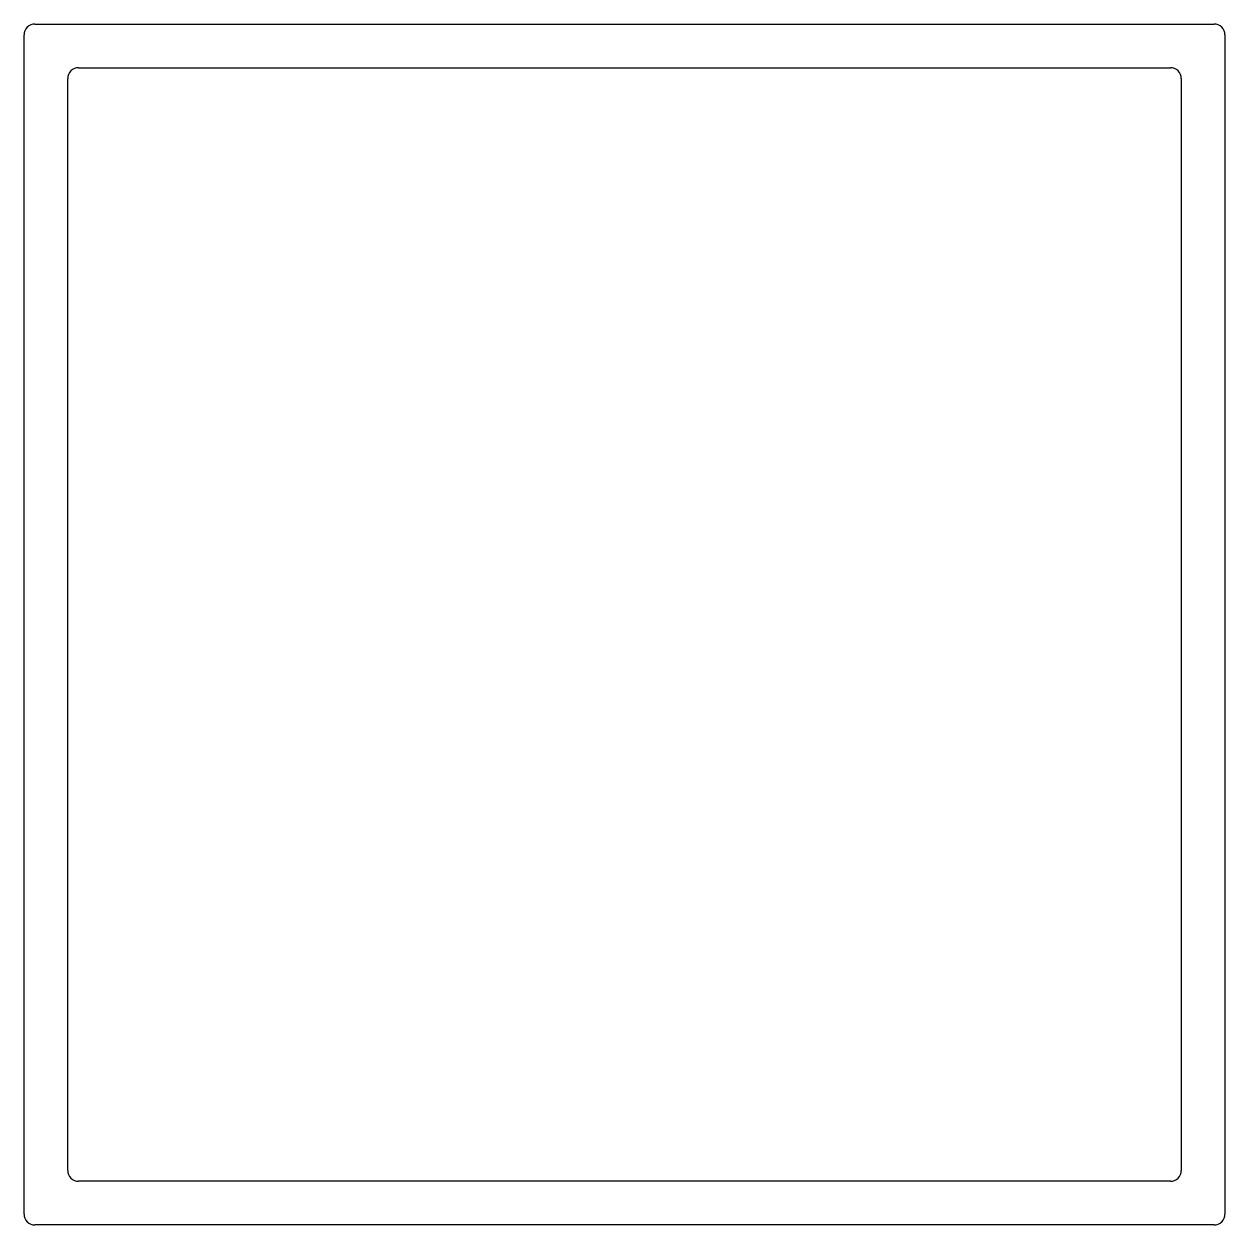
# Model space of a CAD drawing. Extents: x -25215.4 to -25160.4, y 9697.8 to 9752.8.
import ezdxf

# ---------------------------------------------------------------- set-up
doc = ezdxf.new("R2010")
doc.units = 0
doc.header["$LTSCALE"] = 7.5
doc.header["$MEASUREMENT"] = 0
doc.layers.get('0').update_dxf_attribs({"linetype": 'CONTINUOUS'})

msp = doc.modelspace()

# ---------------------------------------------------------------- linework, layer by layer
for p, q in [((-25214.905, 9752.83), (-25160.905, 9752.83)), ((-25215.405, 9698.33), (-25215.405, 9752.33)), ((-25160.405, 9752.33), (-25160.405, 9698.33)), ((-25212.905, 9750.83), (-25162.905, 9750.83)), ((-25213.405, 9700.33), (-25213.405, 9750.33)), ((-25162.405, 9750.33), (-25162.405, 9700.33)), ((-25162.905, 9699.83), (-25212.905, 9699.83)), ((-25160.905, 9697.83), (-25214.905, 9697.83))]:
    msp.add_line(p, q)
for centre, start, end in [((-25214.905, 9752.33), 90, 180), ((-25160.905, 9752.33), 0, 90), ((-25212.905, 9750.33), 90, 180), ((-25162.905, 9750.33), 0, 90), ((-25212.905, 9700.33), 180, 270), ((-25162.905, 9700.33), 270, 0), ((-25214.905, 9698.33), 180, 270), ((-25160.905, 9698.33), 270, 0)]:
    msp.add_arc(centre, 0.5, start, end)

doc.saveas('drawing.dxf')
